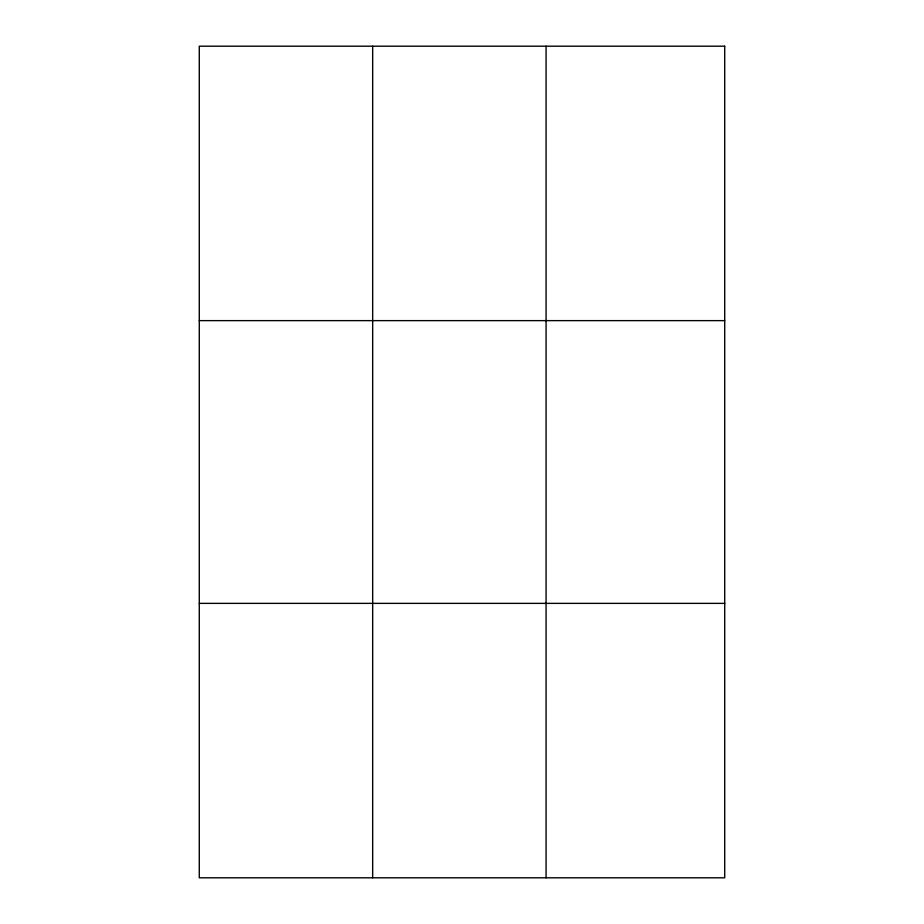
<?xml version="1.0" encoding="UTF-8"?>
<svg xmlns="http://www.w3.org/2000/svg" width="924" height="924" viewBox="0 0 924 924"><rect width="100%" height="100%" fill="white"/><g stroke="black" fill="none" stroke-linecap="round" stroke-linejoin="round"><path stroke-width="1.39" d="M372.672 877.8L372.672 46.2M546.072 877.8L546.072 46.2M199.284 320.628L724.716 320.628M199.284 603.372L724.716 603.372M724.716 46.2L724.716 877.8L199.284 877.8L199.284 46.2L724.716 46.2"/></g></svg>
